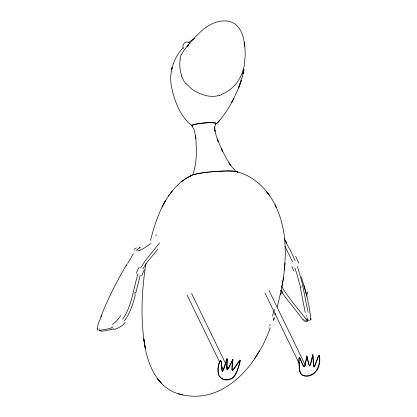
<?xml version="1.0" encoding="UTF-8"?>
<svg xmlns="http://www.w3.org/2000/svg" width="417" height="417" viewBox="0 0 417 417"><rect width="100%" height="100%" fill="white"/><g stroke="black" fill="none" stroke-linecap="round" stroke-linejoin="round"><path stroke-width="0.63" d="M214.687 128.582L214.755 126.919L215.036 131.371L214.791 129.802L216.418 136.594L218.237 141.681L217.247 139.038L222.569 151.34L221.349 148.796L226.306 158.33L230.518 165.163L228.891 162.682L231.935 167.081L235.397 170.777M190.538 176.172L191.304 175.421L193.613 174.593M280.459 294.303L283.524 277.613L285.009 263.002M284.436 270.2L285.39 254.506L284.842 240.75M280.907 290.852L280.995 290.263M145.929 263.273C141.644 291.363 140.138 320.272 145.309 348.346C148.765 366.856 158.106 387.2 177.345 393.466C221.959 407.44 257.206 365.699 270.247 327.809M282.132 286.026L283.524 277.613M180.238 59.214C179.305 64.817 179.821 70.676 181.781 76.014M280.505 293.219L277.237 307.141M237.971 172.346L237.106 171.616M243.794 70.337L242.209 77.213L239.916 84.396L238.524 88.029L241.292 80.252L238.665 87.732L233.718 98.73L231.779 102.368L233.801 98.485L229.845 105.861L225.748 112.402L221.417 118.334L216.856 123.375L219.326 120.763L217.08 123.208M135.801 292.828L140.211 275.23M214.755 126.977L215.297 125.189M150.537 240.369C156.839 215.323 167.186 186.941 192.148 175.057M135.363 294.71C133.033 303.894 130.047 313.172 124.375 320.887M275.34 313.428L274.886 314.851M273.953 317.671L273.25 319.724M138.022 273.88C133.19 289.08 132.085 305.875 122.588 319.255M237.94 172.424L237.513 171.768L235.407 171.278M242.209 72.944L244.471 65.068L244.972 57.228M100.82 316.821C107.93 298.76 116.713 281.381 126.606 264.696M181.489 54.643L184.001 50.009L187.582 46.136M193.071 173.628C197.194 162.13 196.678 148.316 195.589 135.89L195.886 138.392L194.385 130.286L192.258 126.455M101.477 316.029L98.323 323.566L97.161 328.966M101.743 315.481L102.009 314.934M126.372 265.9L126.612 265.436M126.851 264.972L127.086 264.508M127.571 263.591L133.367 253.692M164.965 201.75L165.606 200.551L162.156 206.983M226.989 369.384L227.427 369.399L228.459 367.94L232.78 359.459L232.936 359.782L229.027 367.492L227.333 369.822L226.879 368.195L227.301 359.699L226.947 358.855L223.251 369.702L222.668 370.796L222.079 370.671M227.223 359.12L223.741 369.201L222.579 371.307L221.839 369.629L221.192 361.831L220.583 360.215L219.55 361.549L218.518 365.026A37.431 29.779 -25.9 0 0 218.013 368.31C217.512 372.188 218.43 376.843 222.11 378.897A10.117 8.048 -25.9 0 0 226.395 380.012L228.636 379.824L231.727 378.73A6.907 5.494 -25.9 0 0 233.463 377.468C237.111 373.439 238.175 367.82 239.911 362.816C241.287 355.378 234.38 369.644 232.337 369.915L232.06 369.863L232.488 370.239C235.855 367.836 237.117 363.223 240.182 360.642M140.576 267.975L145.304 260.724L159.518 242.991M142.995 268.725L147.738 261.49L157.751 249.288M313.746 366.376L312.865 354.784L310.477 363.905L309.544 365.6L308.7 364.135L307.032 356.332M312.76 354.742L311.103 362.54L309.93 365.777L309.482 365.834L308.856 364.458L306.776 355.951L304.728 366.162L303.878 366.366L302.825 364.88M254.672 358.552L259.41 350.78M168.494 195.969L172.096 191.075L171.538 191.825M300.172 358.818L299.182 357.52L298.827 359.699L299.104 366.095L299.583 370.228L300.323 372.652M299.901 358.307L299.234 357.979L298.979 360.632L299.859 371.125M182.943 47.882C173.514 58.187 168.739 72.647 171.444 86.481C174.275 100.742 180.488 117.26 192.419 125.981M313.746 366.475L314.142 366.574L314.637 365.834L317.837 357.254L318.922 355.555L319.74 357.129L319.776 360.554A37.431 29.779 -25.9 0 1 319.339 363.832C318.598 368.169 316.326 372.444 312.369 374.617A10.117 8.048 -25.9 0 1 307.699 376.16L305.484 376.186L302.664 375.368A6.907 5.494 -25.9 0 1 301.272 374.257L300.589 373.194M312.865 354.784L313.37 364.625L314.09 366.97L315.075 365.537L318.291 356.91L319.078 355.873L319.479 356.154M306.776 355.951L305.635 363.932L304.645 366.752L303.701 366.345L302.455 364.135M186.733 46.746L188.515 44.697L187.796 45.521C197.846 33.751 210.423 19.031 227.614 21.095C243.778 23.665 245.259 43.613 245.175 56.676M135.765 250.56L140.43 247.067M220.739 360.538L219.707 361.867L218.675 365.344A37.431 29.779 -25.9 0 0 218.169 368.628L218.216 372.934L218.993 375.545M155.614 235.6L156.469 234.844M188.255 42.649L194.661 38.296M181.739 181.478L185.367 178.872M185.2 178.982L191.325 175.411L190.543 176.214M191.768 125.168L191.356 125.658M221.37 94.555C228.745 91.578 235.079 86.137 239.118 79.287A26.907 16.242 -72 0 0 242.204 72.944M191.862 125.126L193.347 124.652M111.85 327.835L107.617 329.008L99.465 330.373M113.893 328.81C109.431 329.618 104.135 331.942 99.778 330.822M215.407 124.339C219.488 122.171 206.749 122.666 206.05 122.833M192.399 174.968L195.839 174.045M215.443 124.329L216.465 123.813L216.183 123.291A17.582 2.028 -4.7 0 0 214.609 122.906L211.555 122.681M219.545 95.232C210.575 98.396 200.718 94.654 193.04 89.926A34.126 33.991 8.4 0 1 191.356 88.68L185.873 83.353M309.56 320.412L310.983 319.568L309.033 306.453L306.792 295.877L301.319 276.747M194.192 174.436L199.045 173.42M193.519 124.61L198.706 123.64M196.292 173.946L196.907 173.821M197.356 173.727L197.762 173.649M198.211 173.566L202.865 172.82M199.493 173.342L201.369 173.039M199.18 123.573L198.539 123.667A16.331 1.882 -4.7 0 0 194.572 124.365L191.309 125.569A9.45 1.089 -4.7 0 0 191.763 125.851L192.571 126.002M201.901 172.956L204.393 172.612M198.972 123.599L202.094 123.197M199.519 123.526L200.071 123.448M203.381 172.747L206.154 172.388M200.353 123.411L205.743 122.853M204.966 172.534L207.171 172.268M207.051 172.284L208.427 172.127M207.51 172.231L207.963 172.179M202.391 123.166L204.21 122.984M208.307 172.138L210.762 171.887M209.355 172.028L210.288 171.934M210.621 171.903L213.144 171.668M211.711 171.799L212.665 171.71M204.512 122.952L206.306 122.817A9.049 1.042 -4.7 0 1 209.975 122.671L210.309 122.666M212.978 171.684L213.624 171.627M213.572 171.632L214.166 171.585M214.103 171.59L216.027 171.439M214.583 171.549L215.547 171.476M215.954 171.444L217.46 171.34M216.543 171.403L218.409 171.283M217.726 171.324L227.703 170.944M218.904 171.251L219.488 171.22M219.822 171.199L220.755 171.152M221.218 171.126L221.787 171.1M222.131 171.09L223.481 171.033M223.924 171.022L225.227 170.986M226.071 170.965L227.301 170.949M227.651 170.944L229.616 170.949M228.141 170.944L235.136 171.241M210.58 122.666L211.304 122.676M230.002 170.954L231.701 170.996M232.019 171.006L232.941 171.053M233.515 171.09C253.004 174.275 268.611 190.152 276.398 207.661M178.445 393.778L182.813 394.993M304.744 321.106C305.781 322.143 309.518 321.413 307.819 319.62M189.954 43.368C186.566 39.365 181.035 44.583 183.501 48.523M220.583 360.215L221.344 362.154L222.105 370.546M306.13 319.062C297.874 308.914 289.382 298.754 282.377 287.683M303.222 319.912L285.416 297.264L280.704 290.503M219.446 376.29L221.953 378.579A10.117 8.048 -25.9 0 0 226.238 379.694L228.48 379.506L231.571 378.412A6.907 5.494 -25.9 0 0 233.306 377.15C237.122 372.464 238.957 366.126 240.03 360.324M268.261 193.811L266.588 191.674L269.471 195.375M300.839 373.58L301.116 373.934A6.907 5.494 -25.9 0 0 302.507 375.05L305.327 375.863L307.543 375.837A10.117 8.048 -25.9 0 0 312.213 374.299C316.169 372.126 318.447 367.846 319.187 363.515A37.431 29.779 -25.9 0 0 319.625 360.236L319.469 356.243M232.217 370.187L231.81 367.898L232.78 359.459M232.936 359.782L232.055 369.931M284.608 240.02L290.529 250.664L295.147 260.651M310.404 318.421L310.967 319.474M284.113 238.258L286.797 242.975M285.051 246.468L292.458 261.641M300.365 372.777L300.746 373.512M319.141 355.602L319.297 355.92M318.922 355.555L319.078 355.873M314.142 366.574L314.298 366.897M313.938 366.652L314.09 366.97M309.774 365.459L309.93 365.777M309.544 365.6L309.701 365.918M309.325 365.516L309.482 365.834M268.965 290.441L305.275 365.224M304.493 366.434L304.645 366.752M304.196 366.512L304.353 366.83M299.307 357.494L299.458 357.812M299.182 357.52L299.338 357.838M265.019 293.141L299.062 363.254M239.911 360.309L240.067 360.627M226.947 358.855L227.103 359.178M232.337 369.915L232.488 370.239M191.591 293.511L225.633 363.619M226.77 365.954L228.188 368.878M227.427 369.399L227.583 369.717M227.176 369.504L227.333 369.822M220.353 360.283L220.504 360.601M187.077 295.043L219.42 361.648M221.119 365.151L223.392 369.827M222.423 370.989L222.579 371.307M222.235 370.932L222.391 371.25M274.98 204.737C280.537 215.485 283.435 227.432 284.717 239.415M300.021 358.495L300.475 359.459M302.08 363.316L302.606 364.458M300.521 373.095L299.839 371.344M302.236 363.634L301.34 361.57M300.318 359.141L301.137 361.028M300.641 359.887L301.861 362.774M227.145 369.702L226.718 367.09L227.067 358.802M297.363 266.327L302.044 282.231L307.637 310.488M294.892 267.896L297.623 276.398L299.792 285.056M303.977 285.259L306.865 296.195M305.176 312.317L300.193 286.896M244.221 42.393L244.753 46.428M282.226 291.368A56.785 28.377 -85 0 1 281.793 293.855M274.563 317.785A45.948 4.91 -76.2 0 1 273.557 320.678M274.511 309.44A36.107 2.32 -74.3 0 1 272.369 316.122M270.211 324.343A38.109 6.411 -84.4 0 1 269.611 325.906M269.09 327.814A49.269 11.791 82.2 0 1 268.981 328.028M221.495 94.753A38.458 32.14 28.5 0 1 219.665 95.457M185.685 83.499A25.077 23.67 51.8 0 1 184.585 81.998A25.145 22.998 52.4 0 1 181.614 76.061M179.956 59.188A22.534 20.251 -60.1 0 1 181.192 54.544M141.796 275.799A31.781 20.376 -72.1 0 1 144.313 269.747M135.139 292.447A54.981 17.128 -79.1 0 1 134.722 294.256M125.215 322.513A36.143 24.176 88.2 0 1 115.608 328.992M115.431 328.992A43.253 24.222 -72.2 0 1 113.82 329.529M99.752 330.869A9.393 2.455 -62.6 0 1 99.533 330.556M150.99 243.382A48.898 9.304 -47.6 0 1 137.448 250.909M139.956 247.662A42.471 3.409 -40.4 0 1 139.45 247.964M134.175 249.314A31.619 7.35 -74.3 0 1 136.427 247.927M97.276 328.789A9.367 2.361 -64.5 0 0 97.448 329.837A12.442 3.273 -61.9 0 0 97.719 330.228M99.262 330.65A26.891 7.105 -57.9 0 1 99.152 328.742M113.064 326.949A42.753 23.404 -70 0 1 111.881 327.46M120.638 315.742A36.269 21.194 -76.6 0 1 112.6 324.41M136.448 273.271A31.463 23.425 -73.6 0 1 139.236 266.937M291.942 266.437A31.781 4.451 71.4 0 1 293.552 270.769M300.673 285.577A54.981 13.652 74 0 1 301.084 287.516M307.548 319.375A36.143 5.395 86.6 0 1 305.442 320.021M306.229 315.461A43.253 1.762 70.4 0 1 306.448 316.253M304.629 320.866A9.393 2.267 57.3 0 1 303.128 319.615M282.335 287.688A26.214 17.582 42.7 0 1 281.538 286.062M307.412 320.141A9.367 2.419 59 0 1 306.224 319.323M308.038 320.423A12.442 2.94 56.7 0 1 307.438 320.178M307.027 317.848A26.891 5.781 52.9 0 1 307.491 319.604M308.137 312.297A42.753 1.376 68.4 0 1 307.777 311.494M307.944 294.386A36.269 2.132 74.2 0 1 307.115 291.634M295.601 256.179A31.463 8.637 74.2 0 1 298.671 263.148M243.945 69.535L243.09 73.726L243.945 69.535M171.861 68.508L171.674 69.3L172.127 67.398L171.861 68.508M161.749 383.687L157.579 378.834L161.749 383.687M144.047 340.673L143.688 338.541L145.309 348.346L144.047 340.673"/></g></svg>
